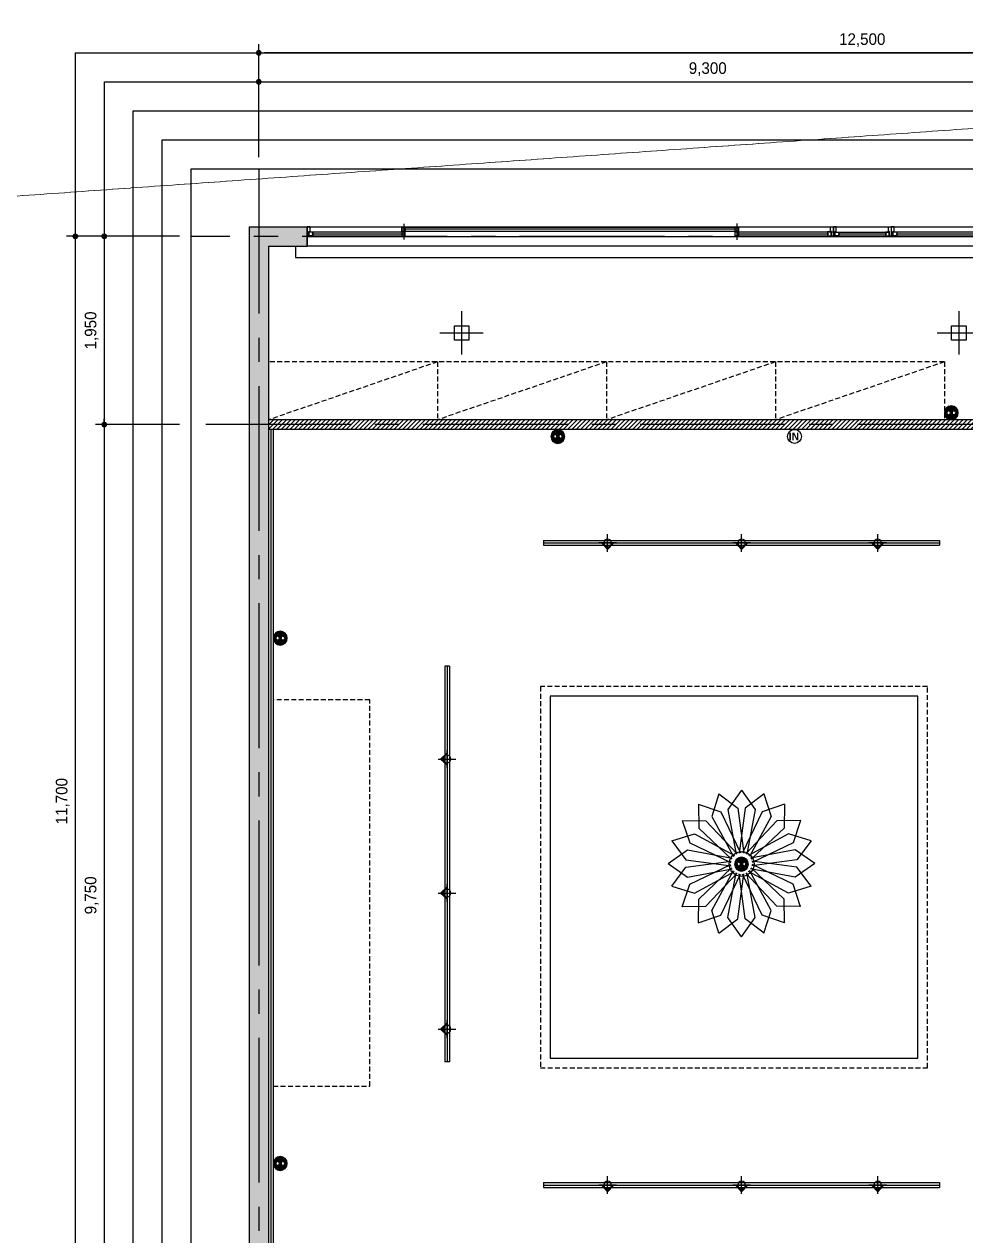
# Model space of a CAD drawing. Header units: millimetres. Extents: x -224448 to 1592092, y -164641 to 319001.
# Drawn here: x 196373 to 206124, y 86412 to 98958 of the extents above; entities that cross this region are included whole.
import ezdxf

# ---------------------------------------------------------------- set-up
doc = ezdxf.new("R2010")
doc.units = ezdxf.units.MM
for name, pattern in [('CEN', [62, 60, -1, 0, -1]), ('CENTER2', [1.125, 0.75, -0.125, 0.125, -0.125]), ('HIDDEN', [9.525, 6.35, -3.175])]:
    doc.linetypes.add(name, pattern=pattern)
doc.layers.get('Defpoints').update_dxf_attribs({"color": 35})
for name, color, linetype in [('ARREA', 1, 'Continuous'), ('DIM', 3, 'Continuous'), ('I-LIGHT', 1, 'Continuous'), ('I_CON', 2, 'Continuous'), ('I_FUR', 6, 'Continuous'), ('I_HAT', 8, 'Continuous'), ('I_WALL', 3, 'Continuous'), ('I_WIN', 5, 'Continuous')]:
    doc.layers.add(name, color=color, linetype=linetype)
doc.layers.add('I_CEN', color=1, linetype='CEN', lineweight=13)
doc.layers.add('I_DIM', color=1, linetype='Continuous', lineweight=13)
doc.styles.add('IABU-글꼴스타일', font='')
doc.styles.add('맑은고딕', font='malgun.ttf')
doc.styles.get('IABU-글꼴스타일').set_extended_font_data('HY울릉도L')
doc.linetypes.add('BATTING', pattern='A,0.00254,-2.54,[134,ltypeshp.shx,S=2.54,R=0,X=-2.54,Y=0],-5.08,[134,ltypeshp.shx,S=2.54,R=180,X=2.54,Y=0],-2.54', length=10.16254)
doc.dimstyles.new('IABC-100 (SUB)', dxfattribs={"dimscale": 60, "dimtxt": 2, "dimasz": 1, "dimexe": 1.5, "dimexo": 2, "dimgap": 1, "dimtad": 1, "dimdec": 0, "dimdsep": 46, "dimlunit": 6, "dimtxsty": 'IABU-글꼴스타일', "dimblk": '1234_Dot', "dimcen": 1, "dimclrd": 4, "dimclre": 4, "dimclrt": 7, "dimadec": 0, "dimazin": 0, "dimtfac": 1, "dimtdec": 0, "dimtix": 1, "dimtmove": 2, "dimatfit": 3, "dimldrblk": '1234_Dot', "dimfxl": 2, "dimtolj": 1, "dimtzin": 0, "dimarcsym": 0})

# ---------------------------------------------------------------- blocks, each defined once
blk = doc.blocks.new('1234_Dot')
at = {"color": 0, "linetype": 'ByBlock', "lineweight": -2}
blk.add_line((-0.5, 0), (-1, 0), dxfattribs=at)
at = {"color": 0, "linetype": 'ByBlock', "const_width": 0.5}
blk.add_lwpolyline([(-0.25, 0, 1), (0.25, 0, 1)], format="xyb", close=True, dxfattribs=at)
blk = doc.blocks.new('*D110')
at = {"layer": 'Defpoints', "color": 0, "ltscale": 50, "transparency": 16777216}
for p in [(208102, 98362), (198802, 97462), (208102, 97462)]:
    blk.add_point(p, dxfattribs=at)
at = {"layer": 'DIM', "color": 4, "lineweight": -2, "ltscale": 50, "transparency": 16777216}
for p, q in [((198802, 97582), (198802, 98452)), ((208102, 97582), (208102, 98452)), ((198862, 98362), (208042, 98362))]:
    blk.add_line(p, q, dxfattribs=at)
at = {"layer": 'DIM', "color": 4, "lineweight": -2, "ltscale": 50, "transparency": 16777216, "xscale": 60, "yscale": 60, "zscale": 60, "rotation": 180}
blk.add_blockref('1234_Dot', (198802, 98362), dxfattribs=at)
at = {"layer": 'DIM', "color": 4, "lineweight": -2, "ltscale": 50, "transparency": 16777216, "xscale": 60, "yscale": 60, "zscale": 60}
blk.add_blockref('1234_Dot', (208102, 98362), dxfattribs=at)
at = {"layer": 'DIM', "color": 7, "ltscale": 50, "transparency": 16777216, "insert": (203452, 98493), "char_height": 120, "attachment_point": 5, "style": 'IABU-글꼴스타일'}
blk.add_mtext('\\A1;9,300', dxfattribs=at)
blk = doc.blocks.new('dd')
at = {"layer": 'I_WIN', "linetype": 'Continuous'}
for p, q in [((11974, 19420), (11974, 19585)), ((15424, 19418), (15424, 19586)), ((10974, 19551), (16424, 19551)), ((10974, 19542), (10974, 19551)), ((10974, 19551), (10991, 19551)), ((10974, 19451), (10974, 19542)), ((11004, 19451), (10974, 19451)), ((10991, 19551), (10991, 19502)), ((10991, 19502), (11004, 19502)), ((10994, 19546), (11974, 19546)), ((11032, 19546), (10994, 19546)), ((10994, 19546), (10994, 19506)), ((10994, 19506), (11974, 19506)), ((10994, 19506), (11032, 19506)), ((11004, 19502), (11004, 19500)), ((11004, 19500), (11004, 19451)), ((11004, 19451), (16424, 19451)), ((11027, 19529), (11032, 19531)), ((11027, 19523), (11027, 19529)), ((11032, 19521), (11027, 19523)), ((11029, 19524), (11029, 19528)), ((11032, 19531), (11032, 19546)), ((11032, 19532), (11035, 19530)), ((11974, 19528), (11032, 19528)), ((11032, 19524), (11974, 19524)), ((11032, 19520), (11035, 19522)), ((11032, 19506), (11032, 19521)), ((11035, 19530), (11036, 19529)), ((11035, 19522), (11036, 19523)), ((11036, 19529), (11036, 19528)), ((11036, 19523), (11036, 19524)), ((11953, 19529), (11952, 19528)), ((11953, 19523), (11952, 19524)), ((11956, 19532), (11953, 19530)), ((11953, 19530), (11953, 19529)), ((11953, 19522), (11953, 19523)), ((11956, 19520), (11953, 19522)), ((11956, 19531), (11956, 19546)), ((11956, 19546), (11991, 19546)), ((11962, 19529), (11956, 19531)), ((11956, 19521), (11962, 19523)), ((11956, 19506), (11956, 19521)), ((11991, 19506), (11956, 19506)), ((11956, 19496), (15441, 19496)), ((11991, 19496), (11956, 19496)), ((11956, 19496), (11956, 19456)), ((15441, 19478), (11956, 19478)), ((11956, 19474), (15441, 19474)), ((11956, 19456), (15424, 19456)), ((11956, 19456), (11991, 19456)), ((11962, 19523), (11962, 19529)), ((11962, 19524), (11962, 19528)), ((11986, 19479), (11991, 19481)), ((11986, 19472), (11986, 19479)), ((11986, 19478), (11986, 19474)), ((11991, 19471), (11986, 19472)), ((11991, 19546), (11991, 19506)), ((11991, 19481), (11991, 19496)), ((11991, 19481), (11994, 19480)), ((11991, 19470), (11994, 19471)), ((11991, 19456), (11991, 19471)), ((11994, 19480), (11994, 19479)), ((11994, 19479), (11995, 19478)), ((11994, 19472), (11995, 19474)), ((11994, 19471), (11994, 19472)), ((15403, 19479), (15402, 19478)), ((15403, 19472), (15402, 19474)), ((15406, 19482), (15403, 19480)), ((15403, 19480), (15403, 19479)), ((15403, 19471), (15403, 19472)), ((15406, 19470), (15403, 19471)), ((15441, 19546), (15406, 19546)), ((15406, 19546), (15406, 19506)), ((15406, 19546), (16424, 19546)), ((15406, 19506), (15441, 19506)), ((15441, 19496), (15406, 19496)), ((15406, 19496), (15406, 19481)), ((15406, 19481), (15412, 19479)), ((15412, 19472), (15406, 19471)), ((15406, 19471), (15406, 19456)), ((15406, 19456), (15441, 19456)), ((15412, 19479), (15412, 19472)), ((15412, 19474), (15412, 19478)), ((15424, 19506), (16424, 19506)), ((15436, 19529), (15441, 19531)), ((15436, 19523), (15436, 19529)), ((16370, 19528), (15436, 19528)), ((15436, 19524), (16370, 19524)), ((15441, 19521), (15436, 19523)), ((15441, 19531), (15441, 19546)), ((15441, 19532), (15444, 19530)), ((15441, 19520), (15444, 19522)), ((15441, 19506), (15441, 19521)), ((15441, 19456), (15441, 19496)), ((15444, 19530), (15444, 19530)), ((15444, 19530), (15445, 19528)), ((15444, 19523), (15445, 19524)), ((15444, 19522), (15444, 19523)), ((16362, 19529), (16361, 19528)), ((16362, 19523), (16361, 19524)), ((16365, 19532), (16362, 19530)), ((16362, 19530), (16362, 19529)), ((16362, 19522), (16362, 19523)), ((16365, 19520), (16362, 19522)), ((16365, 19531), (16365, 19546)), ((16365, 19546), (16403, 19546)), ((16370, 19529), (16365, 19531)), ((16365, 19521), (16370, 19523)), ((16365, 19506), (16365, 19521)), ((16403, 19506), (16365, 19506)), ((16370, 19523), (16370, 19529)), ((16406, 19502), (16394, 19502)), ((16394, 19502), (16394, 19451)), ((16394, 19451), (16424, 19451)), ((16403, 19546), (16403, 19506)), ((16424, 19551), (16406, 19551)), ((16406, 19551), (16406, 19502))]:
    blk.add_line(p, q, dxfattribs=at)
blk = doc.blocks.new('win10')
at = {"layer": 'I_WIN', "linetype": 'Continuous'}
for p, q in [((-128735, -160207), (-128735, -160297)), ((-128705, -160207), (-128735, -160207)), ((-128735, -160207), (-128735, -160298)), ((-128705, -160255), (-128705, -160207)), ((-128165, -160257), (-128165, -160207)), ((-128165, -160207), (-128135, -160207)), ((-128135, -160207), (-128135, -160297)), ((-128735, -160297), (-128735, -160306)), ((-128735, -160298), (-128735, -160307)), ((-128735, -160307), (-128718, -160307)), ((-128718, -160307), (-128718, -160258)), ((-128718, -160258), (-128705, -160258)), ((-128715, -160302), (-128715, -160262)), ((-128715, -160262), (-128677, -160262)), ((-128715, -160262), (-128156, -160262)), ((-128715, -160302), (-128715, -160262)), ((-128715, -160262), (-128677, -160262)), ((-128677, -160302), (-128715, -160302)), ((-128715, -160302), (-128156, -160302)), ((-128677, -160302), (-128715, -160302)), ((-128705, -160258), (-128705, -160255)), ((-128677, -160276), (-128682, -160278)), ((-128677, -160276), (-128682, -160278)), ((-128682, -160278), (-128682, -160285)), ((-128682, -160278), (-128682, -160285)), ((-128682, -160285), (-128677, -160286)), ((-128682, -160285), (-128677, -160286)), ((-128680, -160279), (-128680, -160283)), ((-128680, -160279), (-128680, -160283)), ((-128677, -160262), (-128677, -160276)), ((-128677, -160262), (-128677, -160276)), ((-128677, -160276), (-128674, -160277)), ((-128677, -160276), (-128674, -160277)), ((-128677, -160279), (-128188, -160279)), ((-128188, -160283), (-128677, -160283)), ((-128677, -160287), (-128674, -160286)), ((-128677, -160286), (-128677, -160302)), ((-128677, -160287), (-128674, -160286)), ((-128677, -160286), (-128677, -160302)), ((-128674, -160277), (-128673, -160278)), ((-128674, -160277), (-128673, -160278)), ((-128674, -160286), (-128673, -160285)), ((-128674, -160286), (-128673, -160285)), ((-128673, -160278), (-128673, -160279)), ((-128673, -160278), (-128673, -160279)), ((-128673, -160285), (-128673, -160283)), ((-128673, -160285), (-128673, -160283)), ((-128197, -160278), (-128198, -160279)), ((-128197, -160285), (-128198, -160283)), ((-128194, -160276), (-128197, -160277)), ((-128197, -160277), (-128197, -160278)), ((-128197, -160286), (-128197, -160285)), ((-128194, -160287), (-128197, -160286)), ((-128156, -160262), (-128194, -160262)), ((-128194, -160262), (-128194, -160276)), ((-128194, -160276), (-128188, -160278)), ((-128188, -160285), (-128194, -160286)), ((-128194, -160286), (-128194, -160302)), ((-128194, -160302), (-128156, -160302)), ((-128188, -160278), (-128188, -160285)), ((-128153, -160257), (-128165, -160257)), ((-128156, -160302), (-128156, -160262)), ((-128153, -160306), (-128153, -160257)), ((-128135, -160306), (-128153, -160306)), ((-128135, -160297), (-128135, -160306))]:
    blk.add_line(p, q, dxfattribs=at)
blk.add_lwpolyline([(-128735, -160207), (-128135, -160207), (-128135, -160306), (-128735, -160306)], close=True, dxfattribs=at)
blk = doc.blocks.new('*D112')
at = {"layer": 'Defpoints', "color": 0, "ltscale": 50, "transparency": 16777216}
for p in [(198802, 98662), (198802, 97462), (211302, 97462)]:
    blk.add_point(p, dxfattribs=at)
at = {"layer": 'DIM', "color": 4, "lineweight": -2, "ltscale": 50, "transparency": 16777216}
for p, q in [((198802, 97582), (198802, 98752)), ((211302, 97582), (211302, 98752)), ((211242, 98662), (198862, 98662))]:
    blk.add_line(p, q, dxfattribs=at)
at = {"layer": 'DIM', "color": 4, "lineweight": -2, "ltscale": 50, "transparency": 16777216, "xscale": 60, "yscale": 60, "zscale": 60, "rotation": 180}
blk.add_blockref('1234_Dot', (198802, 98662), dxfattribs=at)
at = {"layer": 'DIM', "color": 4, "lineweight": -2, "ltscale": 50, "transparency": 16777216, "xscale": 60, "yscale": 60, "zscale": 60}
blk.add_blockref('1234_Dot', (211302, 98662), dxfattribs=at)
at = {"layer": 'DIM', "color": 7, "ltscale": 50, "transparency": 16777216, "insert": (205052, 98793), "char_height": 120, "attachment_point": 5, "style": 'IABU-글꼴스타일'}
blk.add_mtext('\\A1;12,500', dxfattribs=at)
blk = doc.blocks.new('*D117')
at = {"layer": 'Defpoints', "color": 0, "ltscale": 50, "transparency": 16777216}
for p in [(198102, 96762), (197202, 94812), (198102, 94812)]:
    blk.add_point(p, dxfattribs=at)
at = {"layer": 'DIM', "color": 4, "lineweight": -2, "ltscale": 50, "transparency": 16777216}
for p, q in [((197982, 96762), (197112, 96762)), ((197202, 96702), (197202, 94872)), ((197982, 94812), (197112, 94812))]:
    blk.add_line(p, q, dxfattribs=at)
at = {"layer": 'DIM', "color": 4, "lineweight": -2, "ltscale": 50, "transparency": 16777216, "xscale": 60, "yscale": 60, "zscale": 60}
for p, rotation in [((197202, 96762), 90), ((197202, 94812), 270)]:
    blk.add_blockref('1234_Dot', p, dxfattribs=dict(at, rotation=rotation))
at = {"layer": 'DIM', "color": 7, "ltscale": 50, "transparency": 16777216, "insert": (197071, 95787), "char_height": 120, "attachment_point": 5, "rotation": 90, "style": 'IABU-글꼴스타일'}
blk.add_mtext('\\A1;1,950', dxfattribs=at)
blk = doc.blocks.new('*D118')
at = {"layer": 'Defpoints', "color": 0, "ltscale": 50, "transparency": 16777216}
for p in [(198102, 94812), (197202, 85062), (198102, 85062)]:
    blk.add_point(p, dxfattribs=at)
at = {"layer": 'DIM', "color": 4, "lineweight": -2, "ltscale": 50, "transparency": 16777216}
for p, q in [((197982, 94812), (197112, 94812)), ((197202, 94752), (197202, 85122)), ((197982, 85062), (197112, 85062))]:
    blk.add_line(p, q, dxfattribs=at)
at = {"layer": 'DIM', "color": 4, "lineweight": -2, "ltscale": 50, "transparency": 16777216, "xscale": 60, "yscale": 60, "zscale": 60}
for p, rotation in [((197202, 94812), 90), ((197202, 85062), 270)]:
    blk.add_blockref('1234_Dot', p, dxfattribs=dict(at, rotation=rotation))
at = {"layer": 'DIM', "color": 7, "ltscale": 50, "transparency": 16777216, "insert": (197071, 89937), "char_height": 120, "attachment_point": 5, "rotation": 90, "style": 'IABU-글꼴스타일'}
blk.add_mtext('\\A1;9,750', dxfattribs=at)
blk = doc.blocks.new('*D108')
at = {"layer": 'Defpoints', "color": 0, "ltscale": 50, "transparency": 16777216}
for p in [(198102, 96762), (196902, 85062), (198102, 85062)]:
    blk.add_point(p, dxfattribs=at)
at = {"layer": 'DIM', "color": 4, "lineweight": -2, "ltscale": 50, "transparency": 16777216}
for p, q in [((197982, 96762), (196812, 96762)), ((196902, 96702), (196902, 85122)), ((197982, 85062), (196812, 85062))]:
    blk.add_line(p, q, dxfattribs=at)
at = {"layer": 'DIM', "color": 4, "lineweight": -2, "ltscale": 50, "transparency": 16777216, "xscale": 60, "yscale": 60, "zscale": 60}
for p, rotation in [((196902, 96762), 90), ((196902, 85062), 270)]:
    blk.add_blockref('1234_Dot', p, dxfattribs=dict(at, rotation=rotation))
at = {"layer": 'DIM', "color": 7, "ltscale": 50, "transparency": 16777216, "insert": (196771, 90912), "char_height": 120, "attachment_point": 5, "rotation": 90, "style": 'IABU-글꼴스타일'}
blk.add_mtext('\\A1;11,700', dxfattribs=at)
blk = doc.blocks.new('J15')
at = {"layer": 'I-LIGHT', "color": 6, "ltscale": 50}
for p, q in [((319165, 48370), (319165, 47920)), ((318940, 48145), (319390, 48145))]:
    blk.add_line(p, q, dxfattribs=at)
blk.add_lwpolyline([(319090, 48220), (319240, 48220), (319240, 48070), (319090, 48070)], close=True, dxfattribs=at)
blk = doc.blocks.new('j12')
at = {"layer": 'I-LIGHT', "color": 6, "ltscale": 50}
for p, q in [((222402, 50492), (222402, 50442)), ((222402, 50492), (226502, 50492)), ((222402, 50442), (226502, 50442)), ((226502, 50492), (226502, 50442))]:
    blk.add_line(p, q, dxfattribs=at)
at = {"layer": 'I_HAT'}
blk.add_line((222402, 50467), (226502, 50467), dxfattribs=at)
blk = doc.blocks.new('SP01')
at = {"layer": 'I-LIGHT'}
blk.add_hatch(color=1, dxfattribs=at).paths.add_polyline_path([(2182616, -1632810), (2182551, -1632878), (2182576, -1632878, -1), (2182656, -1632878), (2182680, -1632878)])
at = {"layer": 'I-LIGHT', "color": 1}
for p, q in [((2182616, -1632810), (2182551, -1632878)), ((2182616, -1632787), (2182616, -1632970)), ((2182616, -1632810), (2182680, -1632878)), ((2182707, -1632878), (2182524, -1632878)), ((2182551, -1632878), (2182576, -1632878)), ((2182656, -1632878), (2182680, -1632878))]:
    blk.add_line(p, q, dxfattribs=at)
at = {"layer": 'I-LIGHT', "color": 4}
blk.add_circle((2182616, -1632878), 40, dxfattribs=at)
blk = doc.blocks.new('T7')
at = {"color": 1}
for p, q in [((-143.1, 504.8), (-192.7, 347.7)), ((-144.8, 504.2), (-12.4, 406.3)), ((13.2, 529.3), (-82.5, 395.2)), ((11.5, 529.3), (107.2, 395.2)), ((169.5, 504.2), (37, 406.3)), ((167.8, 504.8), (217.4, 347.7)), ((-285.7, 432.1), (-129.5, 380)), ((-284.3, 433.2), (-282.9, 268.5)), ((310.4, 432.1), (154.2, 380)), ((308.9, 433.2), (307.6, 268.5)), ((-192.7, 347.7), (-43, 72.3)), ((-129.5, 380), (5.3, 97)), ((-82.5, 395.2), (-25.2, 87)), ((-12.4, 406.3), (28.4, 95.5)), ((37, 406.3), (-3.7, 95.5)), ((154.2, 380), (19.3, 97)), ((107.2, 395.2), (49.9, 87)), ((217.4, 347.7), (67.7, 72.3)), ((-397.4, 320), (-232.7, 318.7)), ((-396.4, 321.5), (-344.2, 165.3)), ((-282.9, 268.5), (-55.4, 52.8)), ((-232.7, 318.7), (-17, 91.2)), ((257.4, 318.7), (41.7, 91.2)), ((307.6, 268.5), (80.1, 52.8)), ((422.1, 320), (257.4, 318.7)), ((421, 321.5), (368.9, 165.3)), ((-469, 178.9), (-311.9, 228.5)), ((-468.5, 180.6), (-370.6, 48.1)), ((-311.9, 228.5), (-36.5, 78.8)), ((336.6, 228.5), (61.2, 78.8)), ((493.7, 178.9), (336.6, 228.5)), ((493.1, 180.6), (395.2, 48.1)), ((-493.5, 22.6), (-359.4, 118.3)), ((-359.4, 118.3), (-51.3, 61)), ((-344.2, 165.3), (-61.2, 30.4)), ((384.1, 118.3), (75.9, 61)), ((368.9, 165.3), (85.9, 30.4)), ((518.2, 22.6), (384.1, 118.3)), ((-493.5, 24.3), (-359.4, -71.4)), ((-370.6, 48.1), (-59.8, 7.4)), ((-370.6, -1.3), (-59.8, 39.5)), ((-344.2, -118.4), (-61.2, 16.4)), ((395.2, 48.1), (84.4, 7.4)), ((395.2, -1.3), (84.4, 39.5)), ((368.9, -118.4), (85.9, 16.4)), ((518.2, 24.3), (384.1, -71.4)), ((-468.5, -133.7), (-370.6, -1.3)), ((-359.4, -71.4), (-51.3, -14.1)), ((-311.9, -181.6), (-36.5, -31.9)), ((-282.9, -221.6), (-55.4, -5.9)), ((-232.7, -271.8), (-17, -44.3)), ((-192.7, -300.8), (-43, -25.4)), ((-129.5, -333.1), (5.3, -50.1)), ((-82.5, -348.3), (-25.2, -40.2)), ((-12.4, -359.5), (28.4, -48.7)), ((37, -359.5), (-3.7, -48.7)), ((154.2, -333.1), (19.3, -50.1)), ((257.4, -271.8), (41.7, -44.3)), ((107.2, -348.3), (49.9, -40.2)), ((336.6, -181.6), (61.2, -31.9)), ((217.4, -300.8), (67.7, -25.4)), ((384.1, -71.4), (75.9, -14.1)), ((307.6, -221.6), (80.1, -5.9)), ((493.1, -133.7), (395.2, -1.3)), ((-469, -132), (-311.9, -181.6)), ((-396.4, -274.6), (-344.2, -118.4)), ((493.7, -132), (336.6, -181.6)), ((421, -274.6), (368.9, -118.4)), ((-284.3, -386.3), (-282.9, -221.6)), ((308.9, -386.3), (307.6, -221.6)), ((-397.4, -273.2), (-232.7, -271.8)), ((-285.7, -385.3), (-129.5, -333.1)), ((-143.1, -457.9), (-192.7, -300.8)), ((310.4, -385.3), (154.2, -333.1)), ((167.8, -457.9), (217.4, -300.8)), ((422.1, -273.2), (257.4, -271.8)), ((-144.8, -457.4), (-12.4, -359.5)), ((13.2, -482.4), (-82.5, -348.3)), ((11.5, -482.4), (107.2, -348.3)), ((169.5, -457.4), (37, -359.5))]:
    blk.add_line(p, q, dxfattribs=at)
blk.add_circle((13.2, 20), 85.9, dxfattribs=at)
blk = doc.blocks.new('콘센트')
at = {"ltscale": 50}
h = blk.add_hatch(color=150, dxfattribs=at)
h.dxf.hatch_style = 1
edge = h.paths.add_edge_path()
edge.add_arc((-34286, -6087), 100, 0, 360)
edge = h.paths.add_edge_path(flags=16)
edge.add_arc((-34248, -6089), 26, 0, 360)
edge = h.paths.add_edge_path(flags=16)
edge.add_arc((-34325, -6089), 26, 0, 360)
at = {"color": 150, "ltscale": 50}
for centre, radius in [((-34286, -6087), 100), ((-34325, -6089), 26), ((-34248, -6089), 26)]:
    blk.add_circle(centre, radius, dxfattribs=at)
blk = doc.blocks.new('J5')
at = {"color": 150, "ltscale": 50}
blk.add_circle((302452, 41414), 72, dxfattribs=at)
at = {"color": 150, "ltscale": 50, "insert": (302500, 41414), "char_height": 80, "attachment_point": 6, "style": '맑은고딕'}
blk.add_mtext('{\\fPretendard Variable SemiBold|b0|i0|c129|p2;IN}', dxfattribs=at)

msp = doc.modelspace()

# ---------------------------------------------------------------- hatches: boundary and pattern name
at = {"layer": 'I_HAT'}
h = msp.add_hatch(color=256, dxfattribs=at)
h.dxf.hatch_style = 1
h.paths.add_polyline_path([(198902.484, 96661.633), (199302.484, 96661.633), (199302.484, 96861.633), (198702.484, 96861.633), (198702.484, 96661.633), (198702.484, 84961.633), (199302.484, 84961.633), (199302.484, 85161.633), (198902.484, 85161.633), (198902.484, 88311.633), (198902.484, 90311.633), (198902.484, 94511.633)])
h.paths.add_polyline_path([(211402.484, 96661.633), (211402.484, 96861.633), (210802.484, 96861.633), (210802.484, 96661.633), (211202.484, 96661.633), (211202.484, 94611.633), (211202.484, 91811.633), (211202.484, 91461.633), (211402.484, 91461.633)])
h.paths.add_polyline_path([(211402.484, 90861.633), (211202.484, 90861.633), (211202.484, 85161.633), (210977.484, 85161.633), (210977.484, 84961.633), (211402.484, 84961.633)])
h.paths.add_polyline_path([(208977.484, 85161.633), (208752.484, 85161.633), (208752.484, 85511.633), (208652.484, 85511.633), (208652.484, 85161.633), (208152.484, 85161.633), (208152.484, 84961.633), (208977.484, 84961.633)])
h = msp.add_hatch(dxfattribs=at)
h.set_pattern_fill('ANSI31', color=256, scale=10)
h.set_pattern_definition([(45, (-20650, 42020), (-22.4506403, 22.4506403), [])])
h.paths.add_polyline_path([(206202.484, 94861.633), (198902.484, 94861.633), (198902.484, 94761.633), (206202.484, 94761.633)])
h.paths.add_polyline_path([(208152.484, 95561.633), (209702.484, 95561.633), (209702.484, 95661.633), (208152.484, 95661.633), (208152.484, 95711.633), (208052.484, 95711.633), (208052.484, 94861.633), (208002.484, 94861.633), (208002.484, 94761.633), (208052.484, 94761.633), (208052.484, 94711.633), (208152.484, 94711.633)])
h.paths.add_polyline_path([(211202.484, 95661.633), (210902.484, 95661.633), (210902.484, 95561.633), (211202.484, 95561.633)])
h.paths.add_polyline_path([(211202.484, 92011.633), (208152.484, 92011.633), (208152.484, 92911.633), (208052.484, 92911.633), (208052.484, 91911.633), (208652.484, 91911.633), (208652.484, 86411.633), (208752.484, 86411.633), (208752.484, 90311.633), (210252.484, 90311.633), (210252.484, 90411.633), (208752.484, 90411.633), (208752.484, 91911.633), (211202.484, 91911.633)])
h.paths.add_polyline_path([(211202.484, 90411.633), (211152.484, 90411.633), (211152.484, 90311.633), (211202.484, 90311.633)], flags=17)

# ---------------------------------------------------------------- linework, layer by layer
at = {"layer": 'ARREA', "color": 1, "linetype": 'CENTER2', "ltscale": 2000}
for p, q in [((198802.484, 97461.633), (198802.484, 84361.633)), ((212002.484, 96761.633), (198102.484, 96761.633)), ((208752.484, 94811.633), (198102.484, 94811.633))]:
    msp.add_line(p, q, dxfattribs=at)
at = {"layer": 'Defpoints'}
for points in [[(196902.484, 98661.633), (213202.484, 98661.633), (213202.484, 83161.633), (196902.484, 83161.633)], [(197202.484, 98361.633), (212902.484, 98361.633), (212902.484, 83461.633), (197202.484, 83461.633)], [(197502.484, 98061.633), (212602.484, 98061.633), (212602.484, 83761.633), (197502.484, 83761.633)], [(197802.484, 97761.633), (212302.484, 97761.633), (212302.484, 84061.633), (197802.484, 84061.633)], [(198102.484, 97461.633), (212002.484, 97461.633), (212002.484, 84361.633), (198102.484, 84361.633)]]:
    msp.add_lwpolyline(points, close=True, dxfattribs=at)
at = {"layer": 'I-LIGHT', "color": 6, "ltscale": 50}
msp.add_lwpolyline([(205627.864, 91999.366), (201818.29, 91999.366), (201818.29, 88250.926), (205627.864, 88250.926)], close=True, dxfattribs=at)
at = {"layer": 'I_CEN'}
msp.add_line((312010, 105361.633), (-107990, 75661.633), dxfattribs=at)
at = {"layer": 'I_CON', "color": 2}
for p, q in [((198702.484, 96861.633), (199302.484, 96861.633)), ((198702.484, 96861.633), (198702.484, 96661.633)), ((198702.484, 96661.633), (198702.484, 84961.633)), ((198902.484, 96661.633), (199302.484, 96661.633)), ((198902.484, 96661.633), (198902.484, 94511.633)), ((198902.484, 94511.633), (198902.484, 90311.633)), ((198902.484, 90311.633), (198902.484, 88311.633)), ((198902.484, 88311.633), (198902.484, 85161.633))]:
    msp.add_line(p, q, dxfattribs=at)
at = {"layer": 'I_CON'}
msp.add_lwpolyline([(199302.484, 96861.633), (199302.484, 96661.633)], dxfattribs=at)
at = {"layer": 'I_FUR', "color": 8, "linetype": 'HIDDEN', "ltscale": 8}
for p, q in [((205902.484, 95461.633), (198902.484, 95461.633)), ((200652.484, 95461.633), (198902.484, 94861.633)), ((200652.484, 95461.633), (200652.484, 94861.633)), ((202402.484, 95461.633), (200652.484, 94861.633)), ((202402.484, 95461.633), (202402.484, 94861.633)), ((204152.484, 95461.633), (202402.484, 94861.633)), ((204152.484, 95461.633), (204152.484, 94861.633)), ((205902.484, 95461.633), (204152.484, 94861.633)), ((205902.484, 95461.633), (205902.484, 94861.633))]:
    msp.add_line(p, q, dxfattribs=at)
at = {"layer": 'I_FUR', "color": 8, "linetype": 'BATTING', "ltscale": 2.4}
msp.add_line((198927.484, 94761.58), (198927.484, 85161.633), dxfattribs=at)
at = {"layer": 'I_FUR', "color": 6, "linetype": 'Continuous'}
msp.add_lwpolyline([(199182.484, 96661.633), (199182.484, 96541.633), (208052.484, 96541.633)], dxfattribs=at)
at = {"layer": 'I_FUR', "linetype": 'HIDDEN', "ltscale": 8}
msp.add_lwpolyline([(205727.864, 92099.366), (201718.29, 92099.366), (201718.29, 88150.926), (205727.864, 88150.926)], close=True, dxfattribs=at)
at = {"layer": 'I_FUR', "color": 8, "linetype": 'HIDDEN', "ltscale": 8}
msp.add_lwpolyline([(199952.484, 91961.633), (198952.484, 91961.633), (198952.484, 87961.633), (199952.484, 87961.633)], close=True, dxfattribs=at)
at = {"layer": 'I_WALL'}
for p, q in [((206202.484, 94861.633), (198902.484, 94861.633)), ((206202.484, 94761.633), (198902.484, 94761.633)), ((198952.484, 94761.58), (198952.484, 85161.633))]:
    msp.add_line(p, q, dxfattribs=at)
at = {"layer": 'I_WIN'}
for points in [[(210802.484, 96661.633), (199302.484, 96661.633), (199302.484, 96861.633), (210802.484, 96861.633)], [(210802.484, 96661.633), (199302.484, 96661.633), (199302.484, 96761.633), (210802.484, 96761.633)]]:
    msp.add_lwpolyline(points, close=True, dxfattribs=at)

# ---------------------------------------------------------------- block references
at = {"xscale": -1, "rotation": 180}
for p in [(188328.86, 116312.817), (194378.86, 116312.817)]:
    msp.add_blockref('dd', p, dxfattribs=at)
at = {"xscale": -0.7200000000000001, "yscale": 0.7200000000000001, "zscale": 0.7200000000000001, "rotation": 180}
for p in [(230660.378, 90550.661), (226586.084, 90306.661), (223710.568, 88217.027), (228487.669, 85877.539), (223710.568, 82777.027)]:
    msp.add_blockref('콘센트', p, dxfattribs=at)
at = {"xscale": 1.5, "yscale": 1.5, "zscale": 1.5}
msp.add_blockref('T7', (203782.661, 90231.601), dxfattribs=at)
at = {"layer": 'I-LIGHT', "color": 1, "xscale": -1}
for p, rotation in [((-1980200.592, -1539291.705), 180.0000000006366), ((-1978813.077, -1539291.705), 180.0000000006366), ((-1977403.077, -1539291.705), 180.0000000006366), ((-1432125.854, 2273964.71), 90.00000000063662), ((-1432125.854, 2272577.194), 90.00000000063662), ((-1432125.854, 2271167.194), 90.00000000063662), ((-1980200.592, -1545941.705), 180.0000000006366), ((-1978813.077, -1545941.705), 180.0000000006366), ((-1977403.077, -1545941.705), 180.0000000006366)]:
    msp.add_blockref('SP01', p, dxfattribs=dict(at, rotation=rotation))
at = {"layer": 'I_DIM'}
msp.add_blockref('win10', (333487.8, 257068.197), dxfattribs=at)
at = {"layer": 'I_HAT'}
for name, p in [('J15', (-118262.516, 47616.633)), ('J15', (-113112.516, 47616.633)), ('J5', (-98101.999, 53276)), ('j12', (-20650, 43120)), ('j12', (-20650, 36470))]:
    msp.add_blockref(name, p, dxfattribs=at)
at = {"layer": 'I_HAT', "rotation": 270}
msp.add_blockref('j12', (150285.851, 314714.117), dxfattribs=at)

# ---------------------------------------------------------------- dimensions: what is measured, and where the dimension line sits
at = {"layer": 'DIM', "ltscale": 50}
for base, p1, p2, picture, middle in [((198802.484, 98661.633), (211302.484, 97461.633), (198802.484, 97461.633), '*D112', (205052.484, 98793.062)), ((208102.484, 98361.633), (198802.484, 97461.633), (208102.484, 97461.633), '*D110', (203452.484, 98493.062))]:
    dim = msp.add_linear_dim(base=base, p1=p1, p2=p2, dimstyle='IABC-100 (SUB)', dxfattribs=at)
    dim.commit()
    dim.dimension.update_dxf_attribs({"geometry": picture, "text_midpoint": middle})
for base, p1, p2, picture, middle in [((196902.484, 85061.633), (198102.484, 96761.633), (198102.484, 85061.633), '*D108', (196771.056, 90911.633)), ((197202.484, 94811.633), (198102.484, 96761.633), (198102.484, 94811.633), '*D117', (197071.056, 95786.633)), ((197202.484, 85061.633), (198102.484, 94811.633), (198102.484, 85061.633), '*D118', (197071.056, 89936.633))]:
    dim = msp.add_linear_dim(base=base, p1=p1, p2=p2, angle=90, dimstyle='IABC-100 (SUB)', dxfattribs=at)
    dim.commit()
    dim.dimension.update_dxf_attribs({"geometry": picture, "text_midpoint": middle})

doc.saveas('drawing.dxf')
